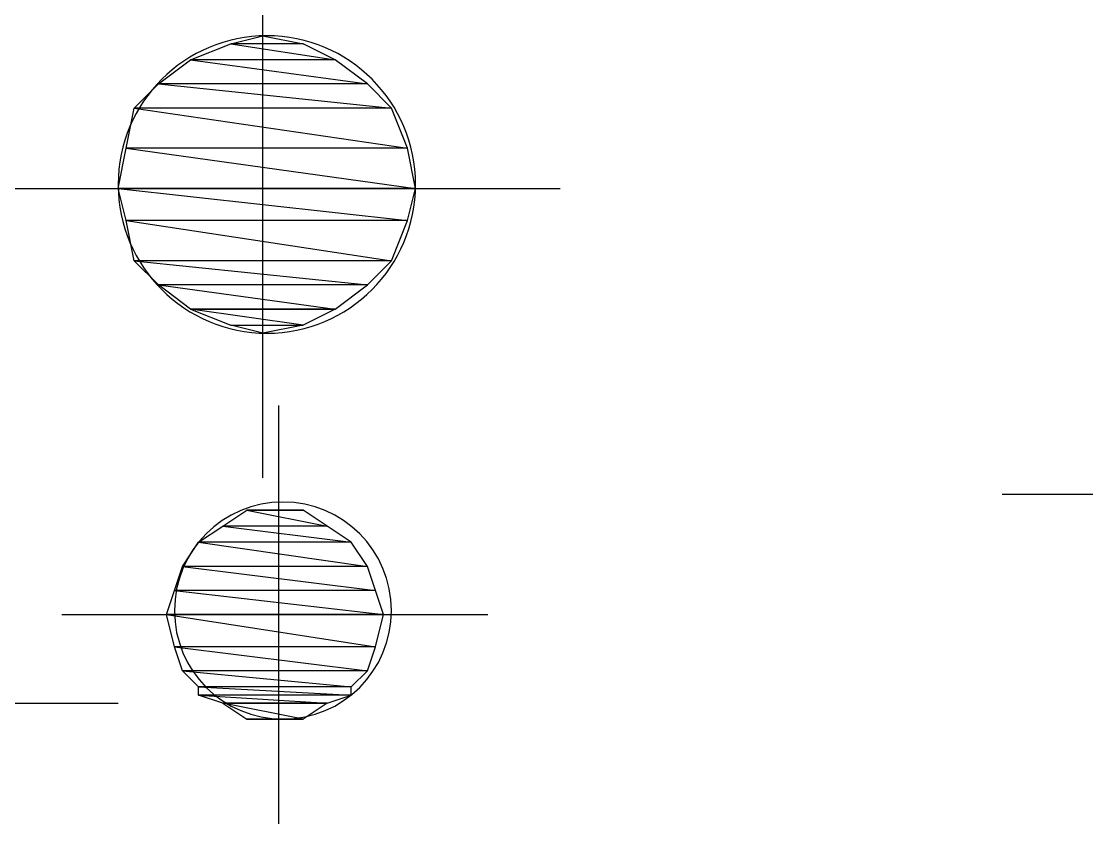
# Model space of a CAD drawing. Extents: x -3 to 1587, y 0 to 1122.
# Drawn here: x 1086.71 to 1107.92, y 206.08 to 222.04 of the extents above; entities that cross this region are included whole.
import ezdxf

# ---------------------------------------------------------------- set-up
doc = ezdxf.new("R2010")
doc.units = 0
doc.layers.add('Page_1', color=7, linetype='CONTINUOUS')

msp = doc.modelspace()

# ---------------------------------------------------------------- linework, layer by layer
at = {"layer": 'Page_1', "color": 7}
for points in [[(1091.52, 212.9567), (1091.52, 224.6367)], [(1085.76, 218.7167), (1097.44, 218.7167)], [(1091.84, 206.0767), (1091.84, 214.3967)], [(1087.52, 210.2367), (1096, 210.2367)], [(1078.56, 208.4767), (1088.64, 208.4767)]]:
    msp.add_lwpolyline(points, dxfattribs=at)
at = {"layer": 'Page_1', "color": 1}
for points in [[(1091.52, 221.7567), (1092.32, 221.5967), (1090.88, 221.5967)], [(1090.88, 221.5967), (1092.96, 221.2767), (1090.08, 221.2767)], [(1092.32, 221.5967), (1090.88, 221.5967), (1092.96, 221.2767)], [(1090.08, 221.2767), (1093.6, 220.7967), (1089.44, 220.7967)], [(1092.96, 221.2767), (1090.08, 221.2767), (1093.6, 220.7967)], [(1089.44, 220.7967), (1094.08, 220.3167), (1088.96, 220.3167)], [(1093.6, 220.7967), (1089.44, 220.7967), (1094.08, 220.3167)], [(1088.96, 220.3167), (1094.4, 219.5167), (1088.8, 219.5167)], [(1094.08, 220.3167), (1088.96, 220.3167), (1094.4, 219.5167)], [(1088.8, 219.5167), (1094.56, 218.7167), (1088.64, 218.7167)], [(1094.4, 219.5167), (1088.8, 219.5167), (1094.56, 218.7167)], [(1094.56, 218.7167), (1088.64, 218.7167), (1094.4, 218.0767)], [(1088.64, 218.7167), (1094.4, 218.0767), (1088.8, 218.0767)], [(1094.4, 218.0767), (1088.8, 218.0767), (1094.08, 217.2767)], [(1088.8, 218.0767), (1094.08, 217.2767), (1088.96, 217.2767)], [(1094.08, 217.2767), (1088.96, 217.2767), (1093.6, 216.7967)], [(1088.96, 217.2767), (1093.6, 216.7967), (1089.44, 216.7967)], [(1093.6, 216.7967), (1089.44, 216.7967), (1092.96, 216.3167)], [(1089.44, 216.7967), (1092.96, 216.3167), (1090.08, 216.3167)], [(1090.08, 216.3167), (1090.88, 215.9967), (1092.32, 215.9967)], [(1090.08, 216.3167), (1092.96, 216.3167), (1092.32, 215.9967)], [(1090.88, 215.9967), (1092.32, 215.9967), (1091.52, 215.8367)], [(1091.2, 212.3167), (1092.8, 211.9967), (1090.72, 211.9967)], [(1091.84, 212.3167), (1092.32, 212.3167), (1091.2, 212.3167)], [(1092.32, 212.3167), (1091.2, 212.3167), (1092.8, 211.9967)], [(1090.72, 211.9967), (1093.28, 211.6767), (1090.24, 211.6767)], [(1092.8, 211.9967), (1090.72, 211.9967), (1093.28, 211.6767)], [(1090.24, 211.6767), (1093.6, 211.1967), (1089.92, 211.1967)], [(1093.28, 211.6767), (1090.24, 211.6767), (1093.6, 211.1967)], [(1089.92, 211.1967), (1093.76, 210.7167), (1089.76, 210.7167)], [(1093.6, 211.1967), (1089.92, 211.1967), (1093.76, 210.7167)], [(1089.76, 210.7167), (1093.92, 210.2367), (1089.6, 210.2367)], [(1093.76, 210.7167), (1089.76, 210.7167), (1093.92, 210.2367)], [(1093.92, 210.2367), (1089.6, 210.2367), (1093.76, 209.5967)], [(1089.6, 210.2367), (1093.76, 209.5967), (1089.76, 209.5967)], [(1093.76, 209.5967), (1089.76, 209.5967), (1093.6, 209.1167)], [(1089.76, 209.5967), (1093.6, 209.1167), (1089.92, 209.1167)], [(1093.6, 209.1167), (1089.92, 209.1167), (1093.28, 208.7967)], [(1089.92, 209.1167), (1093.28, 208.7967), (1090.24, 208.7967)], [(1093.28, 208.7967), (1090.24, 208.7967), (1093.28, 208.6367)], [(1090.24, 208.7967), (1093.28, 208.6367), (1090.24, 208.6367)], [(1093.28, 208.6367), (1090.24, 208.6367), (1092.8, 208.4767)], [(1090.24, 208.6367), (1092.8, 208.4767), (1090.72, 208.4767)], [(1090.72, 208.4767), (1091.2, 208.1567), (1092.32, 208.1567)], [(1090.72, 208.4767), (1092.8, 208.4767), (1092.32, 208.1567)], [(1091.2, 208.1567), (1092.32, 208.1567), (1091.84, 208.1567)]]:
    msp.add_lwpolyline(points, close=True, dxfattribs=at)
msp.add_lwpolyline([(1106.24, 212.6367), (1124.64, 212.6367)], dxfattribs=at)
at = {"layer": 'Page_1', "color": 7}
for points in [[(1091.6, 221.7567), (1089.965232, 221.7567), (1088.64, 220.431468), (1088.64, 218.7967)], [(1094.56, 218.7967), (1094.56, 220.431468), (1093.234768, 221.7567), (1091.6, 221.7567)], [(1088.64, 218.7967), (1088.64, 217.161932), (1089.965232, 215.8367), (1091.6, 215.8367)], [(1091.6, 215.8367), (1093.234768, 215.8367), (1094.56, 217.161932), (1094.56, 218.7967)], [(1091.92, 212.4767), (1090.727024, 212.4767), (1089.76, 211.509628), (1089.76, 210.3167)], [(1094.08, 210.3167), (1094.08, 211.509628), (1093.11296, 212.4767), (1091.92, 212.4767)], [(1089.76, 210.3167), (1089.76, 209.123772), (1090.727024, 208.1567), (1091.92, 208.1567)], [(1091.92, 208.1567), (1093.11296, 208.1567), (1094.08, 209.123772), (1094.08, 210.3167)]]:
    msp.add_open_spline(points, degree=3, dxfattribs=at)

doc.saveas('drawing.dxf')
